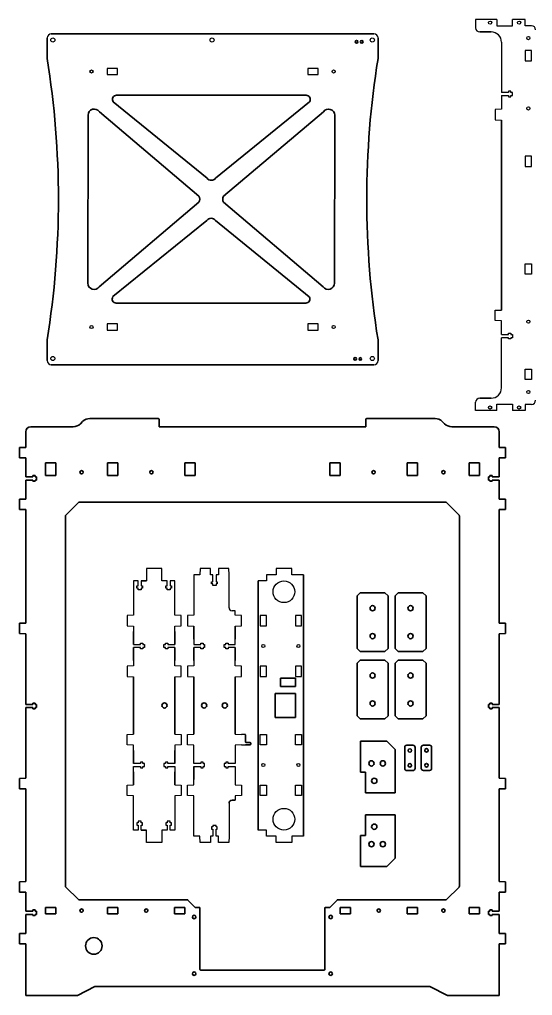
# Model space of a CAD drawing. Header units: millimetres. Extents: x -9 to 2627, y -68 to 886.
# Drawn here: x -9 to 487, y -58 to 886 of the extents above; entities that cross this region are included whole.
import ezdxf

# ---------------------------------------------------------------- set-up
doc = ezdxf.new("R2010")
doc.units = ezdxf.units.MM
doc.layers.get('0').update_dxf_attribs({"lineweight": 35})

msp = doc.modelspace()

# ---------------------------------------------------------------- linework, layer by layer
at = {"color": 7, "linetype": 'Continuous', "lineweight": 25}
for p, q in [((432.34, 885.87), (432.34, 877.87)), ((452.79, 885.87), (432.34, 885.87)), ((452.79, 885.87), (452.79, 879.77)), ((452.79, 879.77), (467.89, 879.77)), ((467.89, 879.77), (467.89, 885.87)), ((480.34, 885.87), (467.89, 885.87)), ((480.34, 879.87), (480.34, 885.87)), ((486.34, 879.87), (480.34, 879.87)), ((457.34, 863.87), (457.34, 815.42)), ((486.39, 855.87), (480.29, 855.87)), ((480.29, 855.87), (480.29, 845.87)), ((486.39, 845.87), (486.39, 855.87)), ((480.29, 845.87), (486.39, 845.87)), ((85.8, 838.64), (75.8, 838.64)), ((75.8, 838.64), (75.8, 832.54)), ((75.8, 832.54), (85.8, 832.54)), ((85.8, 832.54), (85.8, 838.64)), ((280, 838.64), (270, 838.64)), ((270, 838.64), (270, 832.54)), ((270, 832.54), (280, 832.54)), ((280, 832.54), (280, 838.64)), ((464.14, 815.42), (457.34, 815.42)), ((457.34, 812.32), (464.14, 812.32)), ((457.34, 812.32), (457.34, 799.12)), ((466.34, 816.62), (464.14, 816.62)), ((464.14, 816.62), (464.14, 815.42)), ((464.14, 812.32), (464.14, 811.12)), ((466.34, 815.42), (466.34, 816.62)), ((467.84, 815.42), (466.34, 815.42)), ((466.34, 811.12), (466.34, 812.32)), ((466.34, 812.32), (467.84, 812.32)), ((467.84, 812.32), (467.84, 815.42)), ((464.14, 811.12), (466.34, 811.12)), ((457.34, 799.12), (451.24, 798.87)), ((451.24, 798.87), (451.24, 788.87)), ((451.24, 788.87), (457.34, 788.62)), ((486.39, 753.87), (480.29, 753.87)), ((480.29, 753.87), (480.29, 743.87)), ((486.39, 743.87), (486.39, 753.87)), ((480.29, 743.87), (486.39, 743.87)), ((480.29, 639.67), (480.29, 649.67)), ((480.29, 649.67), (486.39, 649.67)), ((486.39, 649.67), (486.39, 639.67)), ((486.39, 639.67), (480.29, 639.67)), ((451.24, 604.67), (457.34, 604.92)), ((451.24, 594.67), (451.24, 604.67)), ((457.34, 594.42), (451.24, 594.67)), ((85.8, 591.54), (75.8, 591.54)), ((75.8, 591.54), (75.8, 585.44)), ((75.8, 585.44), (85.8, 585.44)), ((85.8, 585.44), (85.8, 591.54)), ((270, 591.54), (270, 585.44)), ((280, 591.54), (270, 591.54)), ((270, 585.44), (280, 585.44)), ((280, 585.44), (280, 591.54)), ((457.34, 581.22), (457.34, 594.42)), ((457.34, 581.22), (464.14, 581.22)), ((464.14, 578.12), (457.34, 578.12)), ((457.34, 529.67), (457.34, 578.12)), ((464.14, 581.22), (464.14, 582.42)), ((464.14, 582.42), (466.34, 582.42)), ((464.14, 576.92), (464.14, 578.12)), ((466.34, 576.92), (464.14, 576.92)), ((466.34, 582.42), (466.34, 581.22)), ((466.34, 581.22), (467.84, 581.22)), ((467.84, 578.12), (466.34, 578.12)), ((466.34, 578.12), (466.34, 576.92)), ((467.84, 581.22), (467.84, 578.12)), ((480.29, 537.67), (480.29, 547.67)), ((480.29, 547.67), (486.39, 547.67)), ((486.39, 547.67), (486.39, 537.67)), ((486.39, 537.67), (480.29, 537.67)), ((432.34, 507.67), (432.34, 515.67)), ((452.79, 507.67), (452.79, 513.77)), ((452.79, 513.77), (467.89, 513.77)), ((467.89, 513.77), (467.89, 507.67)), ((480.34, 513.67), (480.34, 507.67)), ((486.34, 513.67), (480.34, 513.67)), ((452.79, 507.67), (432.34, 507.67)), ((480.34, 507.67), (467.89, 507.67)), ((113.89, 354.96), (113.89, 342.96)), ((128.89, 354.96), (113.89, 354.96)), ((128.89, 342.96), (128.89, 354.96)), ((165.73, 354.96), (165.68, 348.96)), ((175.73, 354.96), (165.73, 354.96)), ((175.78, 348.96), (175.73, 354.96)), ((183.73, 354.96), (183.68, 348.96)), ((193.73, 354.96), (183.73, 354.96)), ((193.78, 348.96), (193.73, 354.96)), ((239.44, 354.96), (239.44, 348.96)), ((254.44, 354.96), (239.44, 354.96)), ((254.44, 348.96), (254.44, 354.96)), ((101.39, 342.96), (101.39, 309.71)), ((105.84, 342.96), (101.39, 342.96)), ((105.84, 338.16), (105.84, 342.96)), ((108.94, 342.96), (108.94, 338.16)), ((133.84, 342.96), (128.89, 342.96)), ((133.84, 338.16), (133.84, 342.96)), ((136.94, 342.96), (136.94, 338.16)), ((141.39, 342.96), (136.94, 342.96)), ((141.39, 309.71), (141.39, 342.96)), ((159.73, 348.96), (159.73, 309.71)), ((165.68, 348.96), (159.73, 348.96)), ((178.18, 348.96), (175.78, 348.96)), ((176.98, 342.16), (178.18, 342.16)), ((176.98, 339.96), (176.98, 342.16)), ((178.18, 339.96), (176.98, 339.96)), ((178.18, 342.16), (178.18, 348.96)), ((178.18, 338.46), (178.18, 339.96)), ((181.28, 348.96), (181.28, 342.16)), ((183.68, 348.96), (181.28, 348.96)), ((181.28, 342.16), (182.48, 342.16)), ((181.28, 339.96), (181.28, 338.46)), ((182.48, 339.96), (181.28, 339.96)), ((182.48, 342.16), (182.48, 339.96)), ((193.78, 316.96), (193.78, 348.96)), ((230.04, 342.96), (221.94, 342.96)), ((230.04, 348.96), (230.04, 342.96)), ((239.44, 348.96), (230.04, 348.96)), ((265.94, 348.96), (254.44, 348.96)), ((104.64, 338.16), (105.84, 338.16)), ((104.64, 335.96), (104.64, 338.16)), ((105.84, 335.96), (104.64, 335.96)), ((105.84, 334.46), (105.84, 335.96)), ((108.94, 334.46), (105.84, 334.46)), ((108.94, 338.16), (110.14, 338.16)), ((108.94, 335.96), (108.94, 334.46)), ((110.14, 335.96), (108.94, 335.96)), ((110.14, 338.16), (110.14, 335.96)), ((132.64, 338.16), (133.84, 338.16)), ((132.64, 335.96), (132.64, 338.16)), ((133.84, 335.96), (132.64, 335.96)), ((133.84, 334.46), (133.84, 335.96)), ((136.94, 334.46), (133.84, 334.46)), ((136.94, 338.16), (138.14, 338.16)), ((136.94, 335.96), (136.94, 334.46)), ((138.14, 335.96), (136.94, 335.96)), ((138.14, 338.16), (138.14, 335.96)), ((181.28, 338.46), (178.18, 338.46)), ((199.73, 313.96), (196.78, 313.96)), ((199.73, 309.71), (199.73, 313.96)), ((101.39, 309.71), (95.39, 309.46)), ((95.39, 309.46), (95.39, 299.46)), ((147.39, 309.46), (141.39, 309.71)), ((147.39, 299.46), (147.39, 309.46)), ((159.73, 309.71), (153.73, 309.46)), ((153.73, 309.46), (153.73, 299.46)), ((205.73, 309.46), (199.73, 309.71)), ((205.73, 299.46), (205.73, 309.46)), ((229.94, 309.46), (223.94, 309.46)), ((223.94, 309.46), (223.94, 299.46)), ((229.94, 299.46), (229.94, 309.46)), ((263.94, 309.46), (257.94, 309.46)), ((257.94, 309.46), (257.94, 299.46)), ((263.94, 299.46), (263.94, 309.46)), ((95.39, 299.46), (101.39, 299.21)), ((101.39, 299.21), (101.39, 294.01)), ((141.39, 299.21), (147.39, 299.46)), ((141.39, 294.01), (141.39, 299.21)), ((153.73, 299.46), (159.73, 299.21)), ((199.73, 299.21), (205.73, 299.46)), ((223.94, 299.46), (229.94, 299.46)), ((257.94, 299.46), (263.94, 299.46)), ((159.73, 286.71), (159.73, 281.51)), ((199.73, 281.51), (199.73, 286.71)), ((101.39, 281.51), (108.19, 281.51)), ((108.19, 278.41), (101.39, 278.41)), ((108.19, 282.71), (110.39, 282.71)), ((108.19, 281.51), (108.19, 282.71)), ((108.19, 277.21), (108.19, 278.41)), ((110.39, 277.21), (108.19, 277.21)), ((110.39, 282.71), (110.39, 281.51)), ((110.39, 281.51), (111.89, 281.51)), ((110.39, 278.41), (110.39, 277.21)), ((111.89, 278.41), (110.39, 278.41)), ((111.89, 281.51), (111.89, 278.41)), ((130.89, 281.51), (132.39, 281.51)), ((130.89, 278.41), (130.89, 281.51)), ((132.39, 278.41), (130.89, 278.41)), ((132.39, 282.71), (134.59, 282.71)), ((132.39, 281.51), (132.39, 282.71)), ((132.39, 277.21), (132.39, 278.41)), ((134.59, 277.21), (132.39, 277.21)), ((134.59, 282.71), (134.59, 281.51)), ((134.59, 281.51), (141.39, 281.51)), ((134.59, 278.41), (134.59, 277.21)), ((141.39, 278.41), (134.59, 278.41)), ((159.73, 281.51), (166.53, 281.51)), ((166.53, 278.41), (159.73, 278.41)), ((166.53, 282.71), (168.73, 282.71)), ((166.53, 281.51), (166.53, 282.71)), ((166.53, 277.21), (166.53, 278.41)), ((168.73, 277.21), (166.53, 277.21)), ((168.73, 282.71), (168.73, 281.51)), ((168.73, 281.51), (170.23, 281.51)), ((168.73, 278.41), (168.73, 277.21)), ((170.23, 278.41), (168.73, 278.41)), ((170.23, 281.51), (170.23, 278.41)), ((189.23, 281.51), (190.73, 281.51)), ((189.23, 278.41), (189.23, 281.51)), ((190.73, 278.41), (189.23, 278.41)), ((190.73, 282.71), (192.93, 282.71)), ((190.73, 281.51), (190.73, 282.71)), ((190.73, 277.21), (190.73, 278.41)), ((192.93, 277.21), (190.73, 277.21)), ((192.93, 282.71), (192.93, 281.51)), ((192.93, 281.51), (199.73, 281.51)), ((192.93, 278.41), (192.93, 277.21)), ((199.73, 278.41), (192.93, 278.41)), ((101.39, 265.91), (101.39, 260.71)), ((141.39, 260.71), (141.39, 265.91)), ((159.73, 265.91), (159.73, 260.71)), ((199.73, 260.71), (199.73, 265.91)), ((101.39, 260.71), (95.39, 260.46)), ((95.39, 260.46), (95.39, 250.46)), ((147.39, 260.46), (141.39, 260.71)), ((147.39, 250.46), (147.39, 260.46)), ((159.73, 260.71), (153.73, 260.46)), ((153.73, 260.46), (153.73, 250.46)), ((205.73, 260.46), (199.73, 260.71)), ((205.73, 250.46), (205.73, 260.46)), ((229.94, 260.46), (223.94, 260.46)), ((223.94, 260.46), (223.94, 250.46)), ((229.94, 250.46), (229.94, 260.46)), ((257.94, 260.46), (257.94, 250.46)), ((263.94, 260.46), (257.94, 260.46)), ((263.94, 250.46), (263.94, 260.46)), ((95.39, 250.46), (101.39, 250.21)), ((141.39, 250.21), (147.39, 250.46)), ((153.73, 250.46), (159.73, 250.21)), ((199.73, 250.21), (205.73, 250.46)), ((223.94, 250.46), (229.94, 250.46)), ((257.94, 250.46), (263.94, 250.46)), ((95.39, 194.46), (101.39, 194.71)), ((95.39, 184.46), (95.39, 194.46)), ((141.39, 194.71), (147.39, 194.46)), ((147.39, 194.46), (147.39, 184.46)), ((153.73, 194.46), (159.73, 194.71)), ((153.73, 184.46), (153.73, 194.46)), ((199.73, 194.71), (205.73, 194.46)), ((209.23, 194.46), (205.73, 194.46)), ((223.94, 194.46), (229.94, 194.46)), ((223.94, 184.46), (223.94, 194.46)), ((229.94, 194.46), (229.94, 184.46)), ((257.94, 194.46), (263.94, 194.46)), ((257.94, 184.46), (257.94, 194.46)), ((263.94, 194.46), (263.94, 184.46)), ((101.39, 184.21), (95.39, 184.46)), ((101.39, 179.01), (101.39, 184.21)), ((147.39, 184.46), (141.39, 184.21)), ((141.39, 184.21), (141.39, 179.01)), ((159.73, 184.21), (153.73, 184.46)), ((159.73, 166.51), (159.73, 184.21)), ((205.73, 184.46), (199.73, 184.21)), ((199.73, 184.21), (199.73, 166.51)), ((205.73, 184.46), (209.73, 184.46)), ((229.94, 184.46), (223.94, 184.46)), ((263.94, 184.46), (257.94, 184.46)), ((108.19, 166.51), (101.39, 166.51)), ((101.39, 158.21), (101.39, 163.41)), ((101.39, 163.41), (108.19, 163.41)), ((110.39, 167.71), (108.19, 167.71)), ((108.19, 167.71), (108.19, 166.51)), ((108.19, 163.41), (108.19, 162.21)), ((108.19, 162.21), (110.39, 162.21)), ((110.39, 166.51), (110.39, 167.71)), ((111.89, 166.51), (110.39, 166.51)), ((110.39, 162.21), (110.39, 163.41)), ((110.39, 163.41), (111.89, 163.41)), ((111.89, 163.41), (111.89, 166.51)), ((132.39, 166.51), (130.89, 166.51)), ((130.89, 166.51), (130.89, 163.41)), ((130.89, 163.41), (132.39, 163.41)), ((134.59, 167.71), (132.39, 167.71)), ((132.39, 167.71), (132.39, 166.51)), ((132.39, 163.41), (132.39, 162.21)), ((132.39, 162.21), (134.59, 162.21)), ((134.59, 166.51), (134.59, 167.71)), ((141.39, 166.51), (134.59, 166.51)), ((134.59, 162.21), (134.59, 163.41)), ((134.59, 163.41), (141.39, 163.41)), ((141.39, 163.41), (141.39, 158.21)), ((166.53, 166.51), (159.73, 166.51)), ((159.73, 163.41), (166.53, 163.41)), ((168.73, 167.71), (166.53, 167.71)), ((166.53, 167.71), (166.53, 166.51)), ((166.53, 163.41), (166.53, 162.21)), ((166.53, 162.21), (168.73, 162.21)), ((168.73, 166.51), (168.73, 167.71)), ((170.23, 166.51), (168.73, 166.51)), ((168.73, 162.21), (168.73, 163.41)), ((168.73, 163.41), (170.23, 163.41)), ((170.23, 163.41), (170.23, 166.51)), ((190.73, 166.51), (189.23, 166.51)), ((189.23, 166.51), (189.23, 163.41)), ((189.23, 163.41), (190.73, 163.41)), ((192.93, 167.71), (190.73, 167.71)), ((190.73, 167.71), (190.73, 166.51)), ((190.73, 163.41), (190.73, 162.21)), ((190.73, 162.21), (192.93, 162.21)), ((192.93, 166.51), (192.93, 167.71)), ((199.73, 166.51), (192.93, 166.51)), ((192.93, 162.21), (192.93, 163.41)), ((192.93, 163.41), (199.73, 163.41)), ((199.73, 163.41), (199.73, 145.71)), ((95.39, 145.46), (101.39, 145.71)), ((95.39, 135.46), (95.39, 145.46)), ((141.39, 145.71), (147.39, 145.46)), ((147.39, 145.46), (147.39, 135.46)), ((153.73, 145.46), (159.73, 145.71)), ((153.73, 135.46), (153.73, 145.46)), ((159.73, 145.71), (159.73, 150.91)), ((199.73, 145.71), (205.73, 145.46)), ((205.73, 145.46), (205.73, 135.46)), ((223.94, 135.46), (223.94, 145.46)), ((223.94, 145.46), (229.94, 145.46)), ((229.94, 145.46), (229.94, 135.46)), ((257.94, 145.46), (263.94, 145.46)), ((257.94, 135.46), (257.94, 145.46)), ((263.94, 145.46), (263.94, 135.46)), ((101.39, 135.21), (95.39, 135.46)), ((101.39, 101.96), (101.39, 135.21)), ((147.39, 135.46), (141.39, 135.21)), ((141.39, 135.21), (141.39, 101.96)), ((159.73, 135.21), (153.73, 135.46)), ((159.73, 95.96), (159.73, 135.21)), ((205.73, 135.46), (199.73, 135.21)), ((199.73, 135.21), (199.73, 130.96)), ((229.94, 135.46), (223.94, 135.46)), ((263.94, 135.46), (257.94, 135.46)), ((193.78, 127.96), (193.78, 95.96)), ((105.84, 108.96), (104.64, 108.96)), ((104.64, 108.96), (104.64, 106.76)), ((104.64, 106.76), (105.84, 106.76)), ((108.94, 110.46), (105.84, 110.46)), ((105.84, 110.46), (105.84, 108.96)), ((105.84, 106.76), (105.84, 101.96)), ((108.94, 108.96), (108.94, 110.46)), ((110.14, 108.96), (108.94, 108.96)), ((108.94, 101.96), (108.94, 106.76)), ((108.94, 106.76), (110.14, 106.76)), ((110.14, 106.76), (110.14, 108.96)), ((133.84, 108.96), (132.64, 108.96)), ((132.64, 108.96), (132.64, 106.76)), ((132.64, 106.76), (133.84, 106.76)), ((136.94, 110.46), (133.84, 110.46)), ((133.84, 110.46), (133.84, 108.96)), ((133.84, 106.76), (133.84, 101.96)), ((136.94, 108.96), (136.94, 110.46)), ((138.14, 108.96), (136.94, 108.96)), ((136.94, 101.96), (136.94, 106.76)), ((136.94, 106.76), (138.14, 106.76)), ((138.14, 106.76), (138.14, 108.96)), ((178.18, 104.96), (176.98, 104.96)), ((176.98, 104.96), (176.98, 102.76)), ((181.28, 106.46), (178.18, 106.46)), ((178.18, 106.46), (178.18, 104.96)), ((181.28, 104.96), (181.28, 106.46)), ((182.48, 104.96), (181.28, 104.96)), ((182.48, 102.76), (182.48, 104.96)), ((105.84, 101.96), (101.39, 101.96)), ((113.89, 89.96), (113.89, 101.96)), ((133.84, 101.96), (128.89, 101.96)), ((128.89, 101.96), (128.89, 89.96)), ((141.39, 101.96), (136.94, 101.96)), ((165.68, 95.96), (159.73, 95.96)), ((165.73, 89.96), (165.68, 95.96)), ((175.78, 95.96), (175.73, 89.96)), ((178.18, 95.96), (175.78, 95.96)), ((176.98, 102.76), (178.18, 102.76)), ((178.18, 102.76), (178.18, 95.96)), ((181.28, 95.96), (181.28, 102.76)), ((181.28, 102.76), (182.48, 102.76)), ((183.68, 95.96), (181.28, 95.96)), ((183.73, 89.96), (183.68, 95.96)), ((193.78, 95.96), (193.73, 89.96)), ((230.04, 101.96), (221.94, 101.96)), ((230.04, 95.96), (230.04, 101.96)), ((239.44, 95.96), (230.04, 95.96)), ((239.44, 89.96), (239.44, 95.96)), ((265.94, 95.96), (254.44, 95.96)), ((254.44, 95.96), (254.44, 89.96)), ((128.89, 89.96), (113.89, 89.96)), ((175.73, 89.96), (165.73, 89.96)), ((193.73, 89.96), (183.73, 89.96)), ((254.44, 89.96), (239.44, 89.96))]:
    msp.add_line(p, q, dxfattribs=at)
at = {"ltscale": 100}
for p, q in [((21.9, 872.04), (313.9, 872.04)), ((333.9, 872.04), (313.9, 872.04)), ((436.34, 873.87), (447.34, 873.87)), ((17.9, 868.04), (17.9, 848.04)), ((337.9, 868.04), (337.9, 848.04)), ((268.39, 812.55), (85.09, 812.55)), ((172.5, 732.54), (81.79, 806.28)), ((180.74, 732.53), (271.68, 806.27)), ((57.19, 630.88), (57.45, 793.29)), ((68.4, 796.68), (164.6, 714.95)), ((285.05, 796.67), (188.55, 714.89)), ((295.73, 630.83), (295.98, 793.25)), ((457.34, 604.92), (457.34, 788.62)), ((68.13, 627.46), (164.59, 709.28)), ((284.78, 627.44), (188.54, 709.22)), ((81.5, 617.84), (172.44, 691.58)), ((271.39, 617.83), (180.68, 691.57)), ((268.09, 611.57), (84.79, 611.57)), ((17.9, 556.04), (17.9, 576.04)), ((337.9, 556.04), (337.9, 576.04)), ((21.9, 552.04), (313.9, 552.04)), ((333.9, 552.04), (313.9, 552.04)), ((436.34, 519.67), (447.34, 519.67)), ((35.93, 406.67), (48.23, 418.88)), ((403.29, 419.17), (48.93, 419.17)), ((416.29, 406.67), (404, 418.88)), ((35.64, 47.59), (35.64, 405.96)), ((416.59, 47.59), (416.59, 405.96)), ((108.94, 342.96), (113.89, 342.96)), ((221.94, 101.96), (221.94, 342.96)), ((265.94, 95.96), (265.94, 348.96)), ((320.65, 331.53), (317.65, 328.53)), ((344.65, 331.53), (320.65, 331.53)), ((344.65, 331.53), (347.65, 328.53)), ((357.39, 331.53), (354.39, 328.53)), ((381.39, 331.53), (357.39, 331.53)), ((381.39, 331.53), (384.39, 328.53)), ((317.65, 328.53), (317.65, 277.53)), ((347.65, 277.53), (347.65, 328.53)), ((354.39, 328.53), (354.39, 277.53)), ((384.39, 277.53), (384.39, 328.53)), ((101.39, 294.01), (101.39, 281.51)), ((141.39, 281.51), (141.39, 294.01)), ((159.73, 299.21), (159.73, 286.71)), ((199.73, 299.21), (199.73, 286.71)), ((101.39, 265.91), (101.39, 278.41)), ((141.39, 265.91), (141.39, 278.41)), ((159.73, 265.91), (159.73, 278.41)), ((199.73, 265.91), (199.73, 278.41)), ((317.65, 277.53), (320.65, 274.53)), ((320.65, 274.53), (344.65, 274.53)), ((344.65, 274.53), (347.65, 277.53)), ((354.39, 277.53), (357.39, 274.53)), ((357.39, 274.53), (381.39, 274.53)), ((381.39, 274.53), (384.39, 277.53)), ((320.65, 266.4), (317.65, 263.4)), ((344.65, 266.4), (320.65, 266.4)), ((344.65, 266.4), (347.65, 263.4)), ((357.39, 266.4), (354.39, 263.4)), ((381.39, 266.4), (357.39, 266.4)), ((381.39, 266.4), (384.39, 263.4)), ((317.65, 263.4), (317.65, 212.4)), ((347.65, 212.4), (347.65, 263.4)), ((354.39, 263.4), (354.39, 212.4)), ((384.39, 212.4), (384.39, 263.4)), ((101.39, 194.71), (101.39, 250.21)), ((141.39, 194.71), (141.39, 250.21)), ((159.73, 194.71), (159.73, 250.21)), ((199.73, 194.71), (199.73, 250.21)), ((257.94, 248.96), (243.44, 248.96)), ((243.44, 248.96), (243.44, 240.96)), ((257.94, 240.96), (257.94, 248.96)), ((243.44, 240.96), (257.94, 240.96)), ((238.44, 233.96), (257.94, 233.96)), ((238.44, 233.96), (238.44, 210.96)), ((257.94, 210.96), (257.94, 233.96)), ((238.44, 210.96), (257.94, 210.96)), ((317.65, 212.4), (320.65, 209.4)), ((320.65, 209.4), (344.65, 209.4)), ((344.65, 209.4), (347.65, 212.4)), ((354.39, 212.4), (357.39, 209.4)), ((357.39, 209.4), (381.39, 209.4)), ((381.39, 209.4), (384.39, 212.4)), ((209.73, 187.12), (209.73, 193.96)), ((209.73, 184.52), (213.93, 184.52)), ((209.73, 184.46), (209.73, 184.52)), ((213.93, 186.52), (210.33, 186.52)), ((320.97, 187.94), (320.97, 157.94)), ((363.73, 161.56), (363.73, 181.96)), ((365.73, 183.96), (371.73, 183.96)), ((373.73, 161.56), (373.73, 181.96)), ((379.74, 161.66), (379.74, 182.06)), ((381.74, 184.06), (387.74, 184.06)), ((389.74, 161.66), (389.74, 182.06)), ((101.39, 166.51), (101.39, 179.01)), ((141.39, 179.01), (141.39, 166.51)), ((159.73, 150.91), (159.73, 163.41)), ((101.39, 145.71), (101.39, 158.21)), ((141.39, 145.71), (141.39, 158.21)), ((320.97, 157.94), (325.79, 157.94)), ((325.79, 157.94), (325.79, 137.94)), ((365.73, 159.56), (371.73, 159.56)), ((381.74, 159.66), (387.74, 159.66)), ((325.79, 137.94), (354.57, 137.94)), ((196.78, 130.96), (199.73, 130.96)), ((325.79, 96.86), (325.79, 116.86)), ((325.79, 116.86), (354.57, 116.86)), ((108.94, 101.96), (113.89, 101.96)), ((320.97, 66.86), (320.97, 96.86)), ((320.97, 96.86), (325.79, 96.86)), ((35.93, 46.88), (48.23, 34.68)), ((416.29, 46.88), (404, 34.68)), ((48.93, 34.39), (153.62, 34.39)), ((153.97, 34.24), (160.96, 27.25)), ((298.24, 34.24), (291.26, 27.25)), ((403.29, 34.39), (298.6, 34.39)), ((161.32, 27.1), (165.11, 27.1)), ((165.61, -32.4), (165.61, 26.6)), ((286.61, 26.6), (286.61, -32.4)), ((287.11, 27.1), (290.9, 27.1)), ((285.61, -33.4), (166.61, -33.4))]:
    msp.add_line(p, q, dxfattribs=at)
for p, q in [((43.02, 492.01), (2.17, 492.01)), ((52.24, 497.08), (50.09, 494.94)), ((125.17, 500.01), (59.31, 500.01)), ((126.17, 492.01), (126.17, 499.01)), ((326.17, 492.01), (126.17, 492.01)), ((326.17, 499.01), (326.17, 492.01)), ((393.02, 500.01), (327.17, 500.01)), ((402.24, 494.94), (400.09, 497.08)), ((450.17, 492.01), (409.31, 492.01)), ((-2.83, 487.01), (-2.83, 472.11)), ((455.17, 472.11), (455.17, 487.01)), ((-2.83, 472.11), (-8.83, 472.01)), ((-8.83, 472.01), (-8.83, 462.01)), ((461.17, 472.01), (455.17, 472.11)), ((461.17, 462.01), (461.17, 472.01)), ((-8.83, 462.01), (-2.83, 461.91)), ((-2.83, 461.91), (-2.83, 443.56)), ((16.17, 457.11), (26.17, 457.11)), ((16.17, 445.01), (16.17, 457.11)), ((26.17, 457.11), (26.17, 445.01)), ((76.17, 457.11), (86.17, 457.11)), ((76.17, 445.01), (76.17, 457.11)), ((86.17, 457.11), (86.17, 445.01)), ((151.17, 457.11), (161.17, 457.11)), ((151.17, 445.01), (151.17, 457.11)), ((161.17, 457.11), (161.17, 445.01)), ((291.17, 457.11), (301.17, 457.11)), ((291.17, 445.01), (291.17, 457.11)), ((301.17, 457.11), (301.17, 445.01)), ((366.17, 457.11), (376.17, 457.11)), ((366.17, 445.01), (366.17, 457.11)), ((376.17, 457.11), (376.17, 445.01)), ((426.17, 457.11), (436.17, 457.11)), ((426.17, 445.01), (426.17, 457.11)), ((436.17, 457.11), (436.17, 445.01)), ((455.17, 461.91), (461.17, 462.01)), ((455.17, 443.56), (455.17, 461.91)), ((3.97, 444.76), (6.17, 444.76)), ((3.97, 443.56), (3.97, 444.76)), ((6.17, 444.76), (6.17, 443.56)), ((26.17, 445.01), (16.17, 445.01)), ((86.17, 445.01), (76.17, 445.01)), ((161.17, 445.01), (151.17, 445.01)), ((301.17, 445.01), (291.17, 445.01)), ((376.17, 445.01), (366.17, 445.01)), ((436.17, 445.01), (426.17, 445.01)), ((446.17, 444.76), (448.37, 444.76)), ((446.17, 443.56), (446.17, 444.76)), ((448.37, 444.76), (448.37, 443.56)), ((-2.83, 443.56), (3.97, 443.56)), ((-2.83, 440.46), (-2.83, 422.11)), ((3.97, 440.46), (-2.83, 440.46)), ((3.97, 439.26), (3.97, 440.46)), ((6.17, 439.26), (3.97, 439.26)), ((6.17, 443.56), (7.67, 443.56)), ((6.17, 440.46), (6.17, 439.26)), ((7.67, 440.46), (6.17, 440.46)), ((7.67, 443.56), (7.67, 440.46)), ((444.67, 443.56), (446.17, 443.56)), ((444.67, 440.46), (444.67, 443.56)), ((446.17, 440.46), (444.67, 440.46)), ((446.17, 439.26), (446.17, 440.46)), ((448.37, 439.26), (446.17, 439.26)), ((448.37, 443.56), (455.17, 443.56)), ((448.37, 440.46), (448.37, 439.26)), ((455.17, 440.46), (448.37, 440.46)), ((455.17, 422.11), (455.17, 440.46)), ((-2.83, 422.11), (-8.83, 422.01)), ((-8.83, 422.01), (-8.83, 412.01)), ((461.17, 422.01), (455.17, 422.11)), ((461.17, 412.01), (461.17, 422.01)), ((-8.83, 412.01), (-2.83, 411.91)), ((-2.83, 411.91), (-2.83, 302.11)), ((455.17, 411.91), (461.17, 412.01)), ((455.17, 302.11), (455.17, 411.91)), ((-2.83, 302.11), (-8.83, 302.01)), ((461.17, 302.01), (455.17, 302.11)), ((-8.83, 302.01), (-8.83, 292.01)), ((461.17, 292.01), (461.17, 302.01)), ((-8.83, 292.01), (-2.83, 291.91)), ((-2.83, 291.91), (-2.83, 223.56)), ((455.17, 291.91), (461.17, 292.01)), ((455.17, 223.56), (455.17, 291.91)), ((-2.83, 223.56), (3.97, 223.56)), ((-2.83, 220.46), (-2.83, 152.11)), ((3.97, 220.46), (-2.83, 220.46)), ((3.97, 224.76), (6.17, 224.76)), ((3.97, 223.56), (3.97, 224.76)), ((3.97, 219.26), (3.97, 220.46)), ((6.17, 219.26), (3.97, 219.26)), ((6.17, 224.76), (6.17, 223.56)), ((6.17, 223.56), (7.67, 223.56)), ((6.17, 220.46), (6.17, 219.26)), ((7.67, 220.46), (6.17, 220.46)), ((7.67, 223.56), (7.67, 220.46)), ((444.67, 223.56), (446.17, 223.56)), ((444.67, 220.46), (444.67, 223.56)), ((446.17, 220.46), (444.67, 220.46)), ((446.17, 224.76), (448.37, 224.76)), ((446.17, 223.56), (446.17, 224.76)), ((446.17, 219.26), (446.17, 220.46)), ((448.37, 219.26), (446.17, 219.26)), ((448.37, 224.76), (448.37, 223.56)), ((448.37, 223.56), (455.17, 223.56)), ((448.37, 220.46), (448.37, 219.26)), ((455.17, 220.46), (448.37, 220.46)), ((455.17, 152.11), (455.17, 220.46)), ((346.57, 187.94), (320.97, 187.94)), ((354.57, 179.94), (346.57, 187.94)), ((354.57, 137.94), (354.57, 179.94)), ((-2.83, 152.11), (-8.83, 152.01)), ((-8.83, 152.01), (-8.83, 142.01)), ((461.17, 152.01), (455.17, 152.11)), ((461.17, 142.01), (461.17, 152.01)), ((-8.83, 142.01), (-2.83, 141.91)), ((-2.83, 141.91), (-2.83, 52.11)), ((455.17, 141.91), (461.17, 142.01)), ((455.17, 52.11), (455.17, 141.91)), ((354.57, 116.86), (354.57, 74.86)), ((346.57, 66.86), (320.97, 66.86)), ((354.57, 74.86), (346.57, 66.86)), ((-2.83, 52.11), (-8.83, 52.01)), ((-8.83, 52.01), (-8.83, 42.01)), ((461.17, 52.01), (455.17, 52.11)), ((461.17, 42.01), (461.17, 52.01)), ((-8.83, 42.01), (-2.83, 41.91)), ((-2.83, 41.91), (-2.83, 23.56)), ((455.17, 41.91), (461.17, 42.01)), ((455.17, 23.56), (455.17, 41.91)), ((-2.83, 23.56), (3.97, 23.56)), ((-2.83, 20.46), (-2.83, 2.11)), ((3.97, 20.46), (-2.83, 20.46)), ((3.97, 24.76), (6.17, 24.76)), ((3.97, 23.56), (3.97, 24.76)), ((3.97, 19.26), (3.97, 20.46)), ((6.17, 19.26), (3.97, 19.26)), ((6.17, 24.76), (6.17, 23.56)), ((6.17, 23.56), (7.67, 23.56)), ((6.17, 20.46), (6.17, 19.26)), ((7.67, 20.46), (6.17, 20.46)), ((7.67, 23.56), (7.67, 20.46)), ((16.17, 27.1), (26.17, 27.1)), ((16.17, 21), (16.17, 27.1)), ((26.17, 21), (16.17, 21)), ((26.17, 27.1), (26.17, 21)), ((76.17, 27.1), (86.17, 27.1)), ((76.17, 21), (76.17, 27.1)), ((86.17, 21), (76.17, 21)), ((86.17, 27.1), (86.17, 21)), ((141.17, 27.1), (151.17, 27.1)), ((141.17, 21), (141.17, 27.1)), ((151.17, 21), (141.17, 21)), ((151.17, 27.1), (151.17, 21)), ((301.17, 27.1), (311.17, 27.1)), ((301.17, 21), (301.17, 27.1)), ((311.17, 21), (301.17, 21)), ((311.17, 27.1), (311.17, 21)), ((366.17, 27.1), (376.17, 27.1)), ((366.17, 21), (366.17, 27.1)), ((376.17, 21), (366.17, 21)), ((376.17, 27.1), (376.17, 21)), ((426.17, 27.1), (436.17, 27.1)), ((426.17, 21), (426.17, 27.1)), ((436.17, 21), (426.17, 21)), ((436.17, 27.1), (436.17, 21)), ((444.67, 23.56), (446.17, 23.56)), ((444.67, 20.46), (444.67, 23.56)), ((446.17, 20.46), (444.67, 20.46)), ((446.17, 24.76), (448.37, 24.76)), ((446.17, 23.56), (446.17, 24.76)), ((446.17, 19.26), (446.17, 20.46)), ((448.37, 19.26), (446.17, 19.26)), ((448.37, 24.76), (448.37, 23.56)), ((448.37, 23.56), (455.17, 23.56)), ((448.37, 20.46), (448.37, 19.26)), ((455.17, 20.46), (448.37, 20.46)), ((455.17, 2.11), (455.17, 20.46)), ((-2.83, 2.11), (-8.83, 2.01)), ((-8.83, 2.01), (-8.83, -7.99)), ((461.17, 2.01), (455.17, 2.11)), ((461.17, -7.99), (461.17, 2.01)), ((-8.83, -7.99), (-2.83, -8.09)), ((-2.83, -8.09), (-2.83, -57.99)), ((455.17, -8.09), (461.17, -7.99)), ((455.17, -57.99), (455.17, -8.09)), ((47.17, -57.99), (64.17, -49.29)), ((64.17, -49.29), (388.17, -49.29)), ((388.17, -49.29), (405.17, -57.99)), ((-2.83, -57.99), (47.17, -57.99)), ((405.17, -57.99), (455.17, -57.99))]:
    msp.add_line(p, q)
at = {"color": 7, "linetype": 'Continuous', "lineweight": 25}
for centre, radius in [((446.34, 882.87), 1.55), ((474.34, 882.87), 1.55), ((483.34, 867.87), 1.55), ((23.4, 866.04), 2), ((177.4, 866.04), 2), ((332.4, 866.04), 2), ((60.8, 835.59), 1.55), ((295, 835.59), 1.55), ((483.34, 799.87), 1.55), ((483.34, 593.67), 1.55), ((60.8, 588.49), 1.55), ((295, 588.49), 1.55), ((23.4, 558.04), 2), ((332.4, 558.04), 2), ((483.34, 525.67), 1.55), ((446.34, 510.67), 1.55), ((474.34, 510.67), 1.55), ((246.94, 332.46), 10.5), ((226.94, 279.96), 1.5), ((260.94, 279.96), 1.5), ((226.94, 164.96), 1.5), ((260.94, 164.96), 1.5), ((246.94, 112.46), 10.5)]:
    msp.add_circle(centre, radius, dxfattribs=at)
at = {"ltscale": 100}
for centre, radius in [((317.19, 864.35), 1.25), ((322.16, 864.28), 1.25), ((315.81, 557.7), 1.25), ((320.78, 557.63), 1.25), ((332.65, 316.53), 2.5), ((369.39, 316.53), 2.5), ((332.65, 289.53), 2.5), ((369.39, 289.53), 2.5), ((332.65, 251.4), 2.5), ((369.39, 251.4), 2.5), ((332.65, 224.4), 2.5), ((369.39, 224.4), 2.5), ((131.39, 222.46), 2.5), ((169.73, 222.46), 2.5), ((189.73, 222.46), 2.5), ((368.73, 178.96), 1.7), ((384.74, 179.06), 1.7), ((368.73, 164.56), 1.7), ((384.74, 164.66), 1.7), ((63.02, -10.05), 8)]:
    msp.add_circle(centre, radius, dxfattribs=at)
for centre, radius in [((51.17, 448.06), 1.6), ((118.67, 448.06), 1.6), ((333.67, 448.06), 1.6), ((401.17, 448.06), 1.6), ((331.57, 166.44), 2.55), ((342.57, 166.44), 2.55), ((334.28, 149.59), 2.55), ((334.28, 105.21), 2.55), ((331.57, 88.36), 2.55), ((342.57, 88.36), 2.55), ((51.17, 24.05), 1.6), ((113.67, 24.05), 1.6), ((338.67, 24.05), 1.6), ((401.17, 24.05), 1.6)]:
    msp.add_circle(centre, radius)
at = {"color": 7, "linetype": 'Continuous'}
for centre in [(160.11, 17.9), (292.11, 17.9), (160.11, -36.9), (292.11, -36.9)]:
    msp.add_circle(centre, 1.7, dxfattribs=at)
at = {"color": 7, "linetype": 'Continuous', "lineweight": 25}
for centre, radius, start, end in [((436.34, 877.87), 4, 180, 270), ((486.34, 875.87), 4, 0, 90), ((21.9, 868.04), 4, 90, 180), ((333.9, 868.04), 4, 0, 90), ((21.9, 556.04), 4, 180, 270), ((333.9, 556.04), 4, 270, 0), ((436.34, 515.67), 4, 90, 180), ((486.34, 517.67), 4, 270, 0), ((196.78, 316.96), 3, 180, 270)]:
    msp.add_arc(centre, radius, start, end, dxfattribs=at)
at = {"lineweight": 25}
for centre, radius, start, end in [((447.34, 863.87), 10, 0, 90), ((447.34, 529.67), 10, 270, 0), ((209.23, 193.96), 0.5, 0, 90)]:
    msp.add_arc(centre, radius, start, end, dxfattribs=at)
at = {"ltscale": 100}
for centre, radius, start, end in [((-826.57, 712.04), 855.35, 350.85117, 9.14883), ((1182.36, 712.04), 855.35, 170.85117, 189.14883), ((85.09, 808.55), 4, 90, 214.51576), ((268.39, 808.55), 4, 325.3605, 90), ((63.45, 793.28), 6, 34.51576, 179.90873), ((289.98, 793.26), 6, 359.90873, 145.3605), ((176.62, 735.37), 5, 214.51576, 325.3605), ((160.48, 712.12), 5, 325.39174, 34.51576), ((192.66, 712.05), 5, 145.3605, 214.51576), ((176.56, 688.74), 5, 34.51576, 145.3605), ((63.19, 630.87), 6, 179.90873, 325.39174), ((289.73, 630.84), 6, 214.51576, 359.90873), ((84.79, 615.57), 4, 145.3605, 270), ((268.09, 615.57), 4, 270, 34.51576), ((48.93, 418.17), 1, 90, 134.79754), ((403.29, 418.17), 1, 45.20246, 90), ((36.64, 405.96), 1, 134.79754, 180), ((415.59, 405.96), 1, 0, 45.20246), ((210.33, 187.12), 0.6, 180, 270), ((213.93, 185.52), 1, 270, 90), ((365.73, 181.96), 2, 90, 180), ((371.73, 181.96), 2, 0, 90), ((381.74, 182.06), 2, 90, 180), ((387.74, 182.06), 2, 0, 90), ((365.73, 161.56), 2, 180, 270), ((371.73, 161.56), 2, 270, 0), ((381.74, 161.66), 2, 180, 270), ((387.74, 161.66), 2, 270, 0), ((196.78, 127.96), 3, 90, 180), ((36.64, 47.59), 1, 180, 225.20246), ((415.59, 47.59), 1, 314.79754, 0), ((48.93, 35.39), 1, 225.20246, 270), ((298.6, 33.89), 0.5, 90, 135), ((403.29, 35.39), 1, 270, 314.79754), ((161.32, 27.6), 0.5, 225, 270), ((287.11, 26.6), 0.5, 90, 180), ((166.61, -32.4), 1, 180, 270), ((285.61, -32.4), 1, 270, 0)]:
    msp.add_arc(centre, radius, start, end, dxfattribs=at)
for centre, radius, start, end in [((2.17, 487.01), 5, 90, 180), ((43.02, 502.01), 10, 270, 315), ((59.31, 490.01), 10, 90, 135), ((125.17, 499.01), 1, 0, 90), ((327.17, 499.01), 1, 90, 180), ((393.02, 490.01), 10, 45, 90), ((409.31, 502.01), 10, 225, 270), ((450.17, 487.01), 5, 0, 90)]:
    msp.add_arc(centre, radius, start, end)
at = {"ltscale": 100, "extrusion": (0, 0, -1)}
for centre, start, end in [((-153.62, 33.89), 90, 135), ((-165.11, 26.6), 90, 180), ((-290.9, 27.6), 225, 270)]:
    msp.add_arc(centre, 0.5, start, end, dxfattribs=at)

doc.saveas('drawing.dxf')
